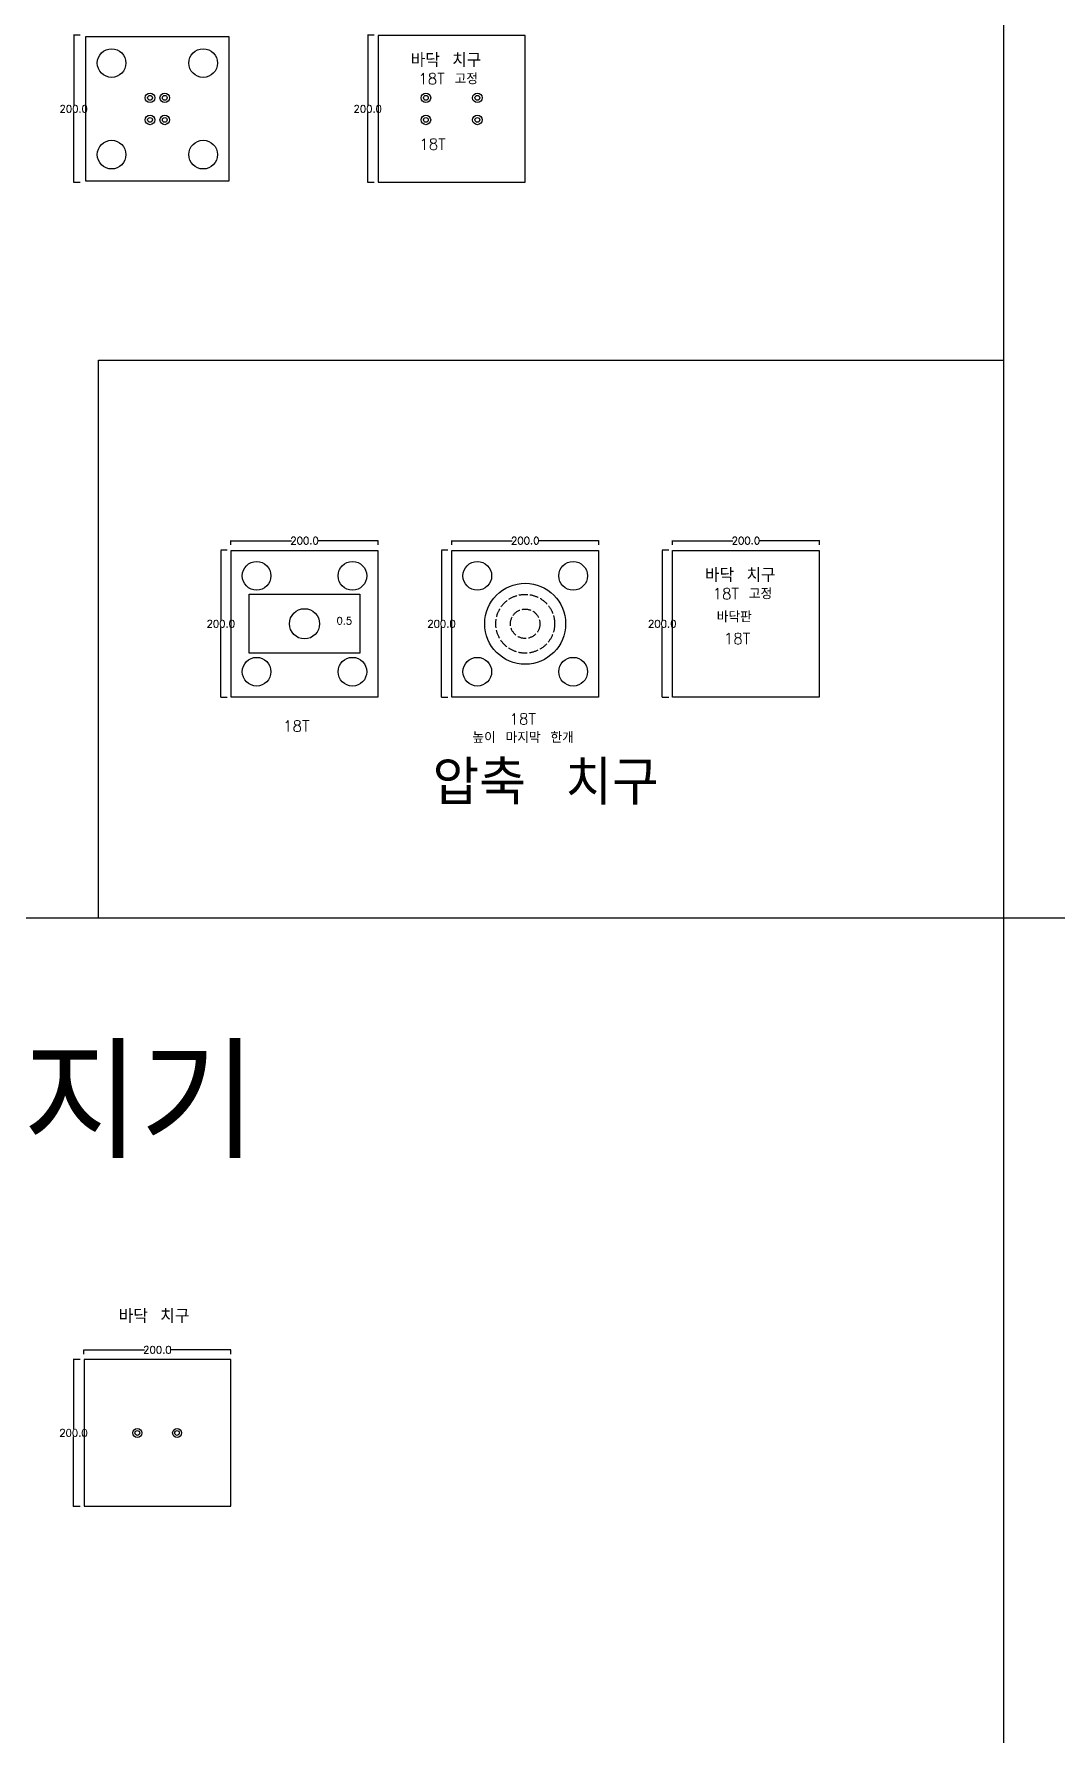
# Model space of a CAD drawing. Header units: millimetres. Extents: x 8462 to 28262, y 7372 to 16372.
# Drawn here: x 23645 to 25035, y 11663 to 13974 of the extents above; entities that cross this region are included whole.
import ezdxf

# ---------------------------------------------------------------- set-up
doc = ezdxf.new("R2010")
doc.units = ezdxf.units.MM
doc.linetypes.add('ACAD_ISO02W100', pattern=[15, 12, -3])
for name, color, linetype in [('TEXT', 7, 'Continuous'), ('볼트 구멍', 7, 'Continuous'), ('치구', 7, 'Continuous'), ('치수', 7, 'Continuous')]:
    doc.layers.add(name, color=color, linetype=linetype)
doc.styles.get("Standard").update_dxf_attribs({"font": 'txt.shx', "bigfont": 'whgtxt.shx'})
doc.dimstyles.get("Standard").update_dxf_attribs({"dimtxt": 7, "dimasz": 0.18, "dimexe": 0.18, "dimexo": 0.0625, "dimgap": 0.09, "dimtad": 0, "dimtih": 1, "dimtoh": 1, "dimdec": 1, "dimzin": 0, "dimdsep": 46, "dimtxsty": 'Standard', "dimcen": 0.09, "dimadec": 0, "dimazin": 0, "dimtfac": 1, "dimtdec": 1, "dimtofl": 0, "dimtmove": 0, "dimatfit": 3, "dimfxl": 0, "dimtolj": 1, "dimtzin": 0, "dimarcsym": 0})

# ---------------------------------------------------------------- blocks, each defined once
blk = doc.blocks.new('*D272')
at = {"layer": 'Defpoints', "color": 0}
for p in [(23912.3, 12184.8), (23712.3, 12178.9), (23912.3, 12178.9)]:
    blk.add_point(p, dxfattribs=at)
at = {"layer": '치수', "color": 0, "lineweight": -2}
for p, q in [((23712.3, 12179), (23712.3, 12185)), ((23712.4, 12184.8), (23794.7, 12184.8)), ((23912.1, 12184.8), (23829.9, 12184.8)), ((23912.3, 12179), (23912.3, 12185))]:
    blk.add_line(p, q, dxfattribs=at)
at = {"layer": '치수', "color": 0}
for points in [[(23712.4, 12184.8), (23712.4, 12184.8), (23712.3, 12184.8)], [(23912.1, 12184.8), (23912.1, 12184.8), (23912.3, 12184.8)]]:
    blk.add_solid(points, dxfattribs=at)
at = {"layer": '치수', "color": 0, "insert": (23812.3, 12184.8), "char_height": 10, "attachment_point": 5}
blk.add_mtext('\\A1;200.0', dxfattribs=at)
blk = doc.blocks.new('*D274')
at = {"layer": 'Defpoints', "color": 0}
for p in [(23707.1, 12171.8), (23698.2, 11971.8), (23707.1, 11971.8)]:
    blk.add_point(p, dxfattribs=at)
at = {"layer": '치수', "color": 0, "lineweight": -2}
for p, q in [((23707.1, 12171.8), (23698, 12171.8)), ((23698.2, 12171.6), (23698.2, 12076.9)), ((23698.2, 11972), (23698.2, 12066.7)), ((23707.1, 11971.8), (23698, 11971.8))]:
    blk.add_line(p, q, dxfattribs=at)
at = {"layer": '치수', "color": 0}
for points in [[(23698.2, 12171.6), (23698.3, 12171.6), (23698.2, 12171.8)], [(23698.2, 11972), (23698.3, 11972), (23698.2, 11971.8)]]:
    blk.add_solid(points, dxfattribs=at)
at = {"layer": '치수', "color": 0, "insert": (23698.2, 12071.8), "char_height": 10, "attachment_point": 5}
blk.add_mtext('\\A1;200.0', dxfattribs=at)
blk = doc.blocks.new('*D397')
at = {"layer": 'Defpoints', "color": 0}
for p in [(24507.4, 13271.8), (24498.5, 13071.8), (24507.4, 13071.8)]:
    blk.add_point(p, dxfattribs=at)
at = {"layer": '치수', "color": 0, "lineweight": -2}
for p, q in [((24507.3, 13271.8), (24498.3, 13271.8)), ((24498.5, 13271.6), (24498.5, 13176.9)), ((24498.5, 13072), (24498.5, 13166.7)), ((24507.3, 13071.8), (24498.3, 13071.8))]:
    blk.add_line(p, q, dxfattribs=at)
at = {"layer": '치수', "color": 0}
for points in [[(24498.4, 13271.6), (24498.5, 13271.6), (24498.5, 13271.8)], [(24498.4, 13072), (24498.5, 13072), (24498.5, 13071.8)]]:
    blk.add_solid(points, dxfattribs=at)
at = {"layer": '치수', "color": 0, "insert": (24498.5, 13171.8), "char_height": 10, "attachment_point": 5}
blk.add_mtext('\\A1;200.0', dxfattribs=at)
blk = doc.blocks.new('*D398')
at = {"layer": 'Defpoints', "color": 0}
for p in [(23912.3, 13278.9), (24112.3, 13284.8), (24112.3, 13278.9)]:
    blk.add_point(p, dxfattribs=at)
at = {"layer": '치수', "color": 0, "lineweight": -2}
for p, q in [((23912.3, 13279), (23912.3, 13285)), ((23912.4, 13284.8), (23994.7, 13284.8)), ((24112.1, 13284.8), (24029.9, 13284.8)), ((24112.3, 13279), (24112.3, 13285))]:
    blk.add_line(p, q, dxfattribs=at)
at = {"layer": '치수', "color": 0}
for points in [[(23912.4, 13284.8), (23912.4, 13284.8), (23912.3, 13284.8)], [(24112.1, 13284.8), (24112.1, 13284.8), (24112.3, 13284.8)]]:
    blk.add_solid(points, dxfattribs=at)
at = {"layer": '치수', "color": 0, "insert": (24012.3, 13284.8), "char_height": 10, "attachment_point": 5}
blk.add_mtext('\\A1;200.0', dxfattribs=at)
blk = doc.blocks.new('*D399')
at = {"layer": 'Defpoints', "color": 0}
for p in [(24212.3, 13278.9), (24412.3, 13284.8), (24412.3, 13278.9)]:
    blk.add_point(p, dxfattribs=at)
at = {"layer": '치수', "color": 0, "lineweight": -2}
for p, q in [((24212.3, 13279), (24212.3, 13285)), ((24212.4, 13284.8), (24294.7, 13284.8)), ((24412.1, 13284.8), (24329.9, 13284.8)), ((24412.3, 13279), (24412.3, 13285))]:
    blk.add_line(p, q, dxfattribs=at)
at = {"layer": '치수', "color": 0}
for points in [[(24212.4, 13284.8), (24212.4, 13284.8), (24212.3, 13284.8)], [(24412.1, 13284.8), (24412.1, 13284.8), (24412.3, 13284.8)]]:
    blk.add_solid(points, dxfattribs=at)
at = {"layer": '치수', "color": 0, "insert": (24312.3, 13284.8), "char_height": 10, "attachment_point": 5}
blk.add_mtext('\\A1;200.0', dxfattribs=at)
blk = doc.blocks.new('*D400')
at = {"layer": 'Defpoints', "color": 0}
for p in [(23907.4, 13271.8), (23898.5, 13071.8), (23907.4, 13071.8)]:
    blk.add_point(p, dxfattribs=at)
at = {"layer": '치수', "color": 0, "lineweight": -2}
for p, q in [((23907.3, 13271.8), (23898.3, 13271.8)), ((23898.5, 13271.6), (23898.5, 13176.9)), ((23898.5, 13072), (23898.5, 13166.7)), ((23907.3, 13071.8), (23898.3, 13071.8))]:
    blk.add_line(p, q, dxfattribs=at)
at = {"layer": '치수', "color": 0}
for points in [[(23898.4, 13271.6), (23898.5, 13271.6), (23898.5, 13271.8)], [(23898.4, 13072), (23898.5, 13072), (23898.5, 13071.8)]]:
    blk.add_solid(points, dxfattribs=at)
at = {"layer": '치수', "color": 0, "insert": (23898.5, 13171.8), "char_height": 10, "attachment_point": 5}
blk.add_mtext('\\A1;200.0', dxfattribs=at)
blk = doc.blocks.new('*D401')
at = {"layer": 'Defpoints', "color": 0}
for p in [(24207.4, 13271.8), (24198.5, 13071.8), (24207.4, 13071.8)]:
    blk.add_point(p, dxfattribs=at)
at = {"layer": '치수', "color": 0, "lineweight": -2}
for p, q in [((24207.3, 13271.8), (24198.3, 13271.8)), ((24198.5, 13271.6), (24198.5, 13176.9)), ((24198.5, 13072), (24198.5, 13166.7)), ((24207.3, 13071.8), (24198.3, 13071.8))]:
    blk.add_line(p, q, dxfattribs=at)
at = {"layer": '치수', "color": 0}
for points in [[(24198.4, 13271.6), (24198.5, 13271.6), (24198.5, 13271.8)], [(24198.4, 13072), (24198.5, 13072), (24198.5, 13071.8)]]:
    blk.add_solid(points, dxfattribs=at)
at = {"layer": '치수', "color": 0, "insert": (24198.5, 13171.8), "char_height": 10, "attachment_point": 5}
blk.add_mtext('\\A1;200.0', dxfattribs=at)
blk = doc.blocks.new('*D402')
at = {"layer": 'Defpoints', "color": 0}
for p in [(24512.3, 13278.9), (24712.3, 13284.8), (24712.3, 13278.9)]:
    blk.add_point(p, dxfattribs=at)
at = {"layer": '치수', "color": 0, "lineweight": -2}
for p, q in [((24512.3, 13279), (24512.3, 13285)), ((24512.4, 13284.8), (24594.7, 13284.8)), ((24712.1, 13284.8), (24629.9, 13284.8)), ((24712.3, 13279), (24712.3, 13285))]:
    blk.add_line(p, q, dxfattribs=at)
at = {"layer": '치수', "color": 0}
for points in [[(24512.4, 13284.8), (24512.4, 13284.8), (24512.3, 13284.8)], [(24712.1, 13284.8), (24712.1, 13284.8), (24712.3, 13284.8)]]:
    blk.add_solid(points, dxfattribs=at)
at = {"layer": '치수', "color": 0, "insert": (24612.3, 13284.8), "char_height": 10, "attachment_point": 5}
blk.add_mtext('\\A1;200.0', dxfattribs=at)
blk = doc.blocks.new('*D444')
at = {"layer": 'Defpoints', "color": 0}
for p in [(23707.4, 13971.8), (23698.5, 13771.8), (23707.4, 13771.8)]:
    blk.add_point(p, dxfattribs=at)
at = {"layer": '치수', "color": 0, "lineweight": -2}
for p, q in [((23707.3, 13971.8), (23698.3, 13971.8)), ((23698.5, 13971.6), (23698.5, 13876.9)), ((23698.5, 13772), (23698.5, 13866.7)), ((23707.3, 13771.8), (23698.3, 13771.8))]:
    blk.add_line(p, q, dxfattribs=at)
at = {"layer": '치수', "color": 0}
for points in [[(23698.4, 13971.6), (23698.5, 13971.6), (23698.5, 13971.8)], [(23698.4, 13772), (23698.5, 13772), (23698.5, 13771.8)]]:
    blk.add_solid(points, dxfattribs=at)
at = {"layer": '치수', "color": 0, "insert": (23698.5, 13871.8), "char_height": 10, "attachment_point": 5}
blk.add_mtext('\\A1;200.0', dxfattribs=at)
blk = doc.blocks.new('*D448')
at = {"layer": 'Defpoints', "color": 0}
for p in [(24107.1, 13971.8), (24098.2, 13771.8), (24107.1, 13771.8)]:
    blk.add_point(p, dxfattribs=at)
at = {"layer": '치수', "color": 0, "lineweight": -2}
for p, q in [((24107.1, 13971.8), (24098, 13971.8)), ((24098.2, 13971.6), (24098.2, 13876.9)), ((24098.2, 13772), (24098.2, 13866.7)), ((24107.1, 13771.8), (24098, 13771.8))]:
    blk.add_line(p, q, dxfattribs=at)
at = {"layer": '치수', "color": 0}
for points in [[(24098.2, 13971.6), (24098.3, 13971.6), (24098.2, 13971.8)], [(24098.2, 13772), (24098.3, 13772), (24098.2, 13771.8)]]:
    blk.add_solid(points, dxfattribs=at)
at = {"layer": '치수', "color": 0, "insert": (24098.2, 13871.8), "char_height": 10, "attachment_point": 5}
blk.add_mtext('\\A1;200.0', dxfattribs=at)

msp = doc.modelspace()

# ---------------------------------------------------------------- linework, layer by layer
at = {"color": 6}
for p, q in [((24962.267, 16371.825), (24962.267, 7371.825)), ((28262.267, 12771.825), (8462.267, 12771.825))]:
    msp.add_line(p, q, dxfattribs=at)
at = {"color": 1}
msp.add_lwpolyline([(24962.267, 12771.825), (23732.326, 12771.825), (23732.326, 13530.121), (24962.267, 13530.121)], close=True, dxfattribs=at)
at = {"layer": '볼트 구멍', "color": 1}
msp.add_lwpolyline([(23937.117, 13131.675), (23937.117, 13211.975), (24087.417, 13211.975), (24087.417, 13131.675)], close=True, dxfattribs=at)
at = {"layer": '볼트 구멍', "color": 6}
for centre, radius in [((23802.267, 13886.825), 6.5), ((23822.267, 13886.825), 6.5), ((24177.267, 13886.825), 6.5), ((24247.267, 13886.825), 6.5), ((23802.267, 13856.825), 6.5), ((23822.267, 13856.825), 6.5), ((24177.267, 13856.825), 6.5), ((24247.267, 13856.825), 6.5), ((23785.017, 12071.762), 6), ((23839.017, 12071.762), 6)]:
    msp.add_circle(centre, radius, dxfattribs=at)
at = {"layer": '볼트 구멍', "color": 3}
for centre, radius in [((23802.267, 13886.825), 3.25), ((23822.267, 13886.825), 3.25), ((24177.267, 13886.825), 3.25), ((24247.267, 13886.825), 3.25), ((23802.267, 13856.825), 3.25), ((23822.267, 13856.825), 3.25), ((24177.267, 13856.825), 3.25), ((24247.267, 13856.825), 3.25), ((24312.267, 13171.825), 55), ((24012.267, 13171.825), 20.5), ((23785.017, 12071.762), 3.25), ((23839.017, 12071.762), 3.25)]:
    msp.add_circle(centre, radius, dxfattribs=at)
at = {"layer": '볼트 구멍', "color": 4, "linetype": 'ACAD_ISO02W100'}
for radius in [40, 20]:
    msp.add_circle((24312.267, 13171.825), radius, dxfattribs=at)
at = {"layer": '치구'}
for points in [[(23714.517, 13969.575), (23714.517, 13774.075), (23910.017, 13774.075), (23910.017, 13969.575)], [(24112.517, 13971.575), (24112.517, 13772.075), (24312.017, 13772.075), (24312.017, 13971.575)], [(23912.517, 13072.075), (23912.517, 13271.575), (24112.017, 13271.575), (24112.017, 13072.075)], [(24212.517, 13072.075), (24212.517, 13271.575), (24412.017, 13271.575), (24412.017, 13072.075)], [(24512.517, 13072.075), (24512.517, 13271.575), (24712.017, 13271.575), (24712.017, 13072.075)], [(23712.517, 12171.575), (23712.517, 11972.075), (23912.017, 11972.075), (23912.017, 12171.575)]]:
    msp.add_lwpolyline(points, close=True, dxfattribs=at)
for centre in [(23750.017, 13934.075), (23874.517, 13934.075), (23750.017, 13809.575), (23874.517, 13809.575), (23947.117, 13236.975), (24077.417, 13236.975), (24247.117, 13236.975), (24377.417, 13236.975), (23947.117, 13106.675), (24077.417, 13106.675), (24247.117, 13106.675), (24377.417, 13106.675)]:
    msp.add_circle(centre, 19.5, dxfattribs=at)

# ---------------------------------------------------------------- texts
at = {"layer": 'TEXT', "color": 6, "linetype": 'Continuous'}
for p in [(24156.571, 13928.701), (24556.571, 13228.701)]:
    msp.add_text('바닥 치구', height=18.75, dxfattribs=at).set_placement(p)
at = {"layer": 'TEXT', "color": 6}
for p in [(24166.919, 13905.196), (24566.919, 13205.196)]:
    msp.add_text('18T 고정', height=15, dxfattribs=at).set_placement(p)
at = {"layer": 'TEXT', "color": 1}
for s, p in [('18T', (24168.279, 13816.214)), ('바닥판', (24572.622, 13173.714)), ('18T', (24582.228, 13144.192)), ('18T', (23983.134, 13025.215)), ('18T', (24290.866, 13034.882)), ('높이 마지막 한개', (24240.512, 13009.719))]:
    msp.add_text(s, height=15, dxfattribs=at).set_placement(p)
at = {"layer": 'TEXT', "color": 3}
for s, height, p in [('압축 치구', 60, (24186.342, 12925.955)), ('중앙인팩 / 해성지기', 150, (22268.538, 12445.315))]:
    msp.add_text(s, height=height, dxfattribs=at).set_placement(p)
at = {"layer": 'TEXT', "linetype": 'Continuous'}
msp.add_text('바닥 치구', height=18.75, dxfattribs=at).set_placement((23759.692, 12221.44))
at = {"layer": '볼트 구멍', "color": 1}
msp.add_text('0.5', height=10, dxfattribs=at).set_placement((24055.667, 13170.988))

# ---------------------------------------------------------------- dimensions: what is measured, and where the dimension line sits
at = {"layer": '치수', "color": 4}
for base, p1, p2, picture, middle in [((23698.471, 13771.825), (23707.376, 13971.825), (23707.376, 13771.825), '*D444', (23698.471, 13871.825)), ((24098.221, 13771.825), (24107.126, 13971.825), (24107.126, 13771.825), '*D448', (24098.221, 13871.825)), ((23898.471, 13071.825), (23907.376, 13271.825), (23907.376, 13071.825), '*D400', (23898.471, 13171.825)), ((24198.471, 13071.825), (24207.376, 13271.825), (24207.376, 13071.825), '*D401', (24198.471, 13171.825)), ((24498.471, 13071.825), (24507.376, 13271.825), (24507.376, 13071.825), '*D397', (24498.471, 13171.825)), ((23698.221, 11971.825), (23707.126, 12171.825), (23707.126, 11971.825), '*D274', (23698.221, 12071.825))]:
    dim = msp.add_linear_dim(base=base, p1=p1, p2=p2, angle=90, dimstyle='Standard', override={"dimtxt": 10}, dxfattribs=at)
    dim.commit()
    dim.dimension.update_dxf_attribs({"geometry": picture, "text_midpoint": middle})
for base, p1, p2, picture, middle in [((24112.267, 13284.815), (23912.267, 13278.932), (24112.267, 13278.932), '*D398', (24012.267, 13284.815)), ((24412.267, 13284.815), (24212.267, 13278.932), (24412.267, 13278.932), '*D399', (24312.267, 13284.815)), ((24712.267, 13284.815), (24512.267, 13278.932), (24712.267, 13278.932), '*D402', (24612.267, 13284.815)), ((23912.267, 12184.815), (23712.267, 12178.932), (23912.267, 12178.932), '*D272', (23812.267, 12184.815))]:
    dim = msp.add_linear_dim(base=base, p1=p1, p2=p2, dimstyle='Standard', override={"dimtxt": 10}, dxfattribs=at)
    dim.commit()
    dim.dimension.update_dxf_attribs({"geometry": picture, "text_midpoint": middle})

doc.saveas('drawing.dxf')
